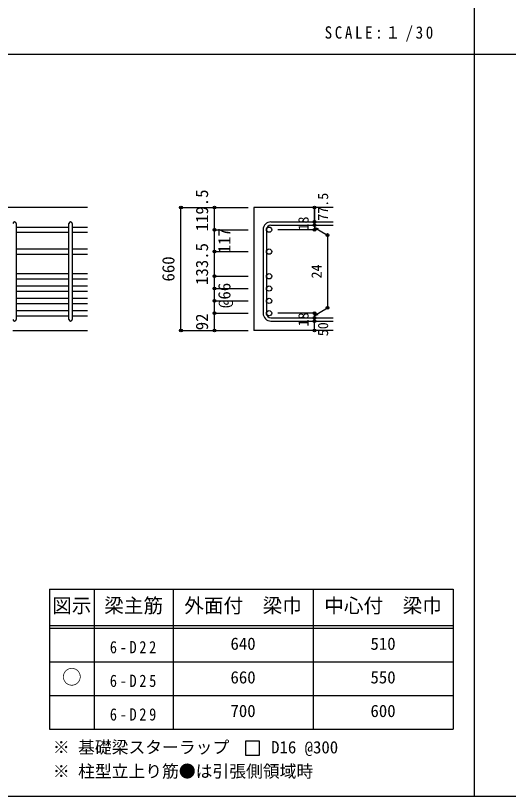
# Model space of a CAD drawing. Units: millimetres at full size, sheet at 1:30, with parts at other scales. Extents: x -5973 to 5954, y -4195 to 4201.
# Drawn here: x -3582 to -942, y -4195 to -15 of the extents above; entities that cross this region are included whole.
import ezdxf
from ezdxf.enums import TextEntityAlignment as Align

# ---------------------------------------------------------------- set-up
doc = ezdxf.new("R2010")
doc.units = ezdxf.units.MM
doc.header["$LTSCALE"] = 30
doc.header["$PDMODE"] = 32
doc.header["$PDSIZE"] = 15
for name, color, linetype in [('0-1_躯体線', 2, 'Continuous'), ('0-5_基礎梁筋', 7, 'Continuous'), ('0-6_スタラップ筋', 7, 'Continuous'), ('0-D_寸法', 4, 'Continuous'), ('6-7_文字', 7, 'Continuous'), ('6-E_枠', 7, 'Continuous'), ('F-0_枠', 6, 'Continuous')]:
    doc.layers.add(name, color=color, linetype=linetype)
doc.styles.add('ＭＳ ゴシック', font='')
doc.styles.get('ＭＳ ゴシック').set_extended_font_data('MS Gothic')

msp = doc.modelspace()

# ---------------------------------------------------------------- linework, layer by layer
at = {"layer": '0-1_躯体線'}
for p, q in [((-3195.8, -1042.16), (-4995.8, -1042.16)), ((-1880.8, -1042.16), (-2305.8, -1042.16)), ((-2305.8, -1042.16), (-2305.8, -1700.66)), ((-3595.8, -1700.66), (-3195.8, -1700.66)), ((-1880.8, -1700.66), (-2305.8, -1700.66))]:
    msp.add_line(p, q, dxfattribs=at)
at = {"layer": '0-5_基礎梁筋'}
for p, q in [((-3577.8, -1147.36), (-3295.8, -1147.36)), ((-3277.8, -1147.36), (-3195.8, -1147.36)), ((-3577.8, -1175.36), (-3295.8, -1175.36)), ((-3277.8, -1175.36), (-3195.8, -1175.36)), ((-3577.8, -1264.66), (-3295.8, -1264.66)), ((-3577.8, -1292.66), (-3295.8, -1292.66)), ((-3277.8, -1264.66), (-3195.8, -1264.66)), ((-3277.8, -1292.66), (-3195.8, -1292.66)), ((-3577.8, -1396.66), (-3295.8, -1396.66)), ((-3277.8, -1396.66), (-3195.8, -1396.66)), ((-3577.8, -1424.66), (-3295.8, -1424.66)), ((-3577.8, -1462.66), (-3295.8, -1462.66)), ((-3277.8, -1424.66), (-3195.8, -1424.66)), ((-3277.8, -1462.66), (-3195.8, -1462.66)), ((-3577.8, -1490.66), (-3295.8, -1490.66)), ((-3277.8, -1490.66), (-3195.8, -1490.66)), ((-3577.8, -1528.66), (-3295.8, -1528.66)), ((-3277.8, -1528.66), (-3195.8, -1528.66)), ((-3577.8, -1556.66), (-3295.8, -1556.66)), ((-3277.8, -1556.66), (-3195.8, -1556.66)), ((-3577.8, -1594.66), (-3295.8, -1594.66)), ((-3577.8, -1622.66), (-3295.8, -1622.66)), ((-3277.8, -1594.66), (-3195.8, -1594.66)), ((-3277.8, -1622.66), (-3195.8, -1622.66))]:
    msp.add_line(p, q, dxfattribs=at)
at = {"layer": '0-5_基礎梁筋', "color": 3}
for centre in [(-2223.8, -1161.36), (-2223.8, -1278.66), (-2223.8, -1410.66), (-2223.8, -1476.66), (-2223.8, -1542.66), (-2223.8, -1608.66)]:
    msp.add_circle(centre, 14, dxfattribs=at)
at = {"layer": '0-6_スタラップ筋'}
for p, q in [((-3577.8, -1128.36), (-3577.8, -1641.66)), ((-3295.8, -1641.66), (-3295.8, -1128.36)), ((-3277.8, -1128.36), (-3277.8, -1641.66)), ((-2213.8, -1119.36), (-1880.8, -1119.36)), ((-2255.8, -1161.36), (-2255.8, -1608.66)), ((-2237.8, -1161.36), (-2237.8, -1608.66)), ((-2213.8, -1137.36), (-1880.8, -1137.36)), ((-2213.8, -1632.66), (-1880.8, -1632.66)), ((-2213.8, -1650.66), (-1880.8, -1650.66))]:
    msp.add_line(p, q, dxfattribs=at)
for centre, radius, start, end in [((-3586.8, -1128.36), 9, 0, 180), ((-3286.8, -1128.36), 9, 0, 180), ((-2213.8, -1161.36), 42, 90, 180), ((-2213.8, -1161.36), 24, 90, 180), ((-2213.8, -1608.66), 42, 180, 270), ((-2213.8, -1608.66), 24, 180, 270), ((-3586.8, -1641.66), 9, 180, 0), ((-3286.8, -1641.66), 9, 180, 0)]:
    msp.add_arc(centre, radius, start, end, dxfattribs=at)
at = {"layer": '0-D_寸法'}
for p, q in [((-2695.8, -1042.16), (-2515.8, -1042.16)), ((-2695.8, -1700.66), (-2695.8, -1042.16)), ((-2515.8, -1161.36), (-2515.8, -1042.16)), ((-2515.8, -1042.16), (-2335.8, -1042.16)), ((-1980.8, -1119.36), (-1980.8, -1042.16)), ((-1980.8, -1042.16), (-1980.8, -1119.36)), ((-1980.8, -1137.36), (-1980.8, -1119.36)), ((-2515.8, -1278.66), (-2515.8, -1161.36)), ((-2515.8, -1161.36), (-2335.8, -1161.36)), ((-1980.8, -1161.36), (-2176.89, -1161.36)), ((-1980.8, -1137.36), (-1980.8, -1161.36)), ((-1980.8, -1149.36), (-1910.74, -1189.81)), ((-1980.8, -1149.36), (-1961.48, -1154.54)), ((-1910.74, -1189.81), (-1910.74, -1580.21)), ((-2515.8, -1410.66), (-2515.8, -1278.66)), ((-2515.8, -1278.66), (-2335.8, -1278.66)), ((-2515.8, -1410.66), (-2335.8, -1410.66)), ((-2515.8, -1608.66), (-2515.8, -1410.66)), ((-2515.8, -1476.66), (-2335.8, -1476.66)), ((-2515.8, -1542.66), (-2335.8, -1542.66)), ((-1980.8, -1620.66), (-1910.74, -1580.21)), ((-2515.8, -1700.66), (-2515.8, -1608.66)), ((-2515.8, -1608.66), (-2335.8, -1608.66)), ((-1980.8, -1608.66), (-2176.89, -1608.66)), ((-1980.8, -1632.66), (-1980.8, -1608.66)), ((-1980.8, -1620.66), (-1961.48, -1615.49)), ((-1980.8, -1650.66), (-1980.8, -1632.66)), ((-1980.8, -1700.66), (-1980.8, -1650.66)), ((-2695.8, -1700.66), (-2515.8, -1700.66)), ((-2515.8, -1700.66), (-2335.8, -1700.66))]:
    msp.add_line(p, q, dxfattribs=at)
for centre, radius in [((-2695.8, -1042.16), 7.2), ((-2695.8, -1042.16), 6.4), ((-2695.8, -1042.16), 5.6), ((-2695.8, -1042.16), 4.8), ((-2695.8, -1042.16), 4), ((-2695.8, -1042.16), 3.2), ((-2695.8, -1042.16), 2.4), ((-2695.8, -1042.16), 1.6), ((-2695.8, -1042.16), 0.8), ((-2515.8, -1042.16), 7.2), ((-2515.8, -1042.16), 6.4), ((-2515.8, -1042.16), 5.6), ((-2515.8, -1042.16), 4.8), ((-2515.8, -1042.16), 4), ((-2515.8, -1042.16), 3.2), ((-2515.8, -1042.16), 2.4), ((-2515.8, -1042.16), 1.6), ((-2515.8, -1042.16), 0.8), ((-1980.8, -1042.16), 4), ((-1980.8, -1042.16), 3.6), ((-1980.8, -1042.16), 3.2), ((-1980.8, -1042.16), 2.8), ((-1980.8, -1042.16), 2.4), ((-1980.8, -1042.16), 2), ((-1980.8, -1042.16), 1.6), ((-1980.8, -1042.16), 1.2), ((-1980.8, -1042.16), 0.8), ((-1980.8, -1042.16), 0.4), ((-1980.8, -1119.36), 4), ((-1980.8, -1119.36), 3.6), ((-1980.8, -1119.36), 3.2), ((-1980.8, -1119.36), 2.8), ((-1980.8, -1119.36), 2.4), ((-1980.8, -1119.36), 2), ((-1980.8, -1119.36), 1.6), ((-1980.8, -1119.36), 1.2), ((-1980.8, -1119.36), 0.8), ((-1980.8, -1119.36), 0.4), ((-2515.8, -1161.36), 7.2), ((-2515.8, -1161.36), 6.4), ((-2515.8, -1161.36), 5.6), ((-2515.8, -1161.36), 4.8), ((-2515.8, -1161.36), 4), ((-2515.8, -1161.36), 3.2), ((-2515.8, -1161.36), 2.4), ((-2515.8, -1161.36), 1.6), ((-2515.8, -1161.36), 0.8), ((-1980.8, -1137.36), 4), ((-1980.8, -1161.36), 4), ((-1980.8, -1137.36), 3.6), ((-1980.8, -1161.36), 3.6), ((-1980.8, -1137.36), 3.2), ((-1980.8, -1161.36), 3.2), ((-1980.8, -1137.36), 2.8), ((-1980.8, -1161.36), 2.8), ((-1980.8, -1137.36), 2.4), ((-1980.8, -1161.36), 2.4), ((-1980.8, -1137.36), 2), ((-1980.8, -1161.36), 2), ((-1980.8, -1137.36), 1.6), ((-1980.8, -1161.36), 1.6), ((-1980.8, -1137.36), 1.2), ((-1980.8, -1161.36), 1.2), ((-1980.8, -1137.36), 0.8), ((-1980.8, -1161.36), 0.8), ((-1980.8, -1137.36), 0.4), ((-1980.8, -1161.36), 0.4), ((-1910.74, -1189.81), 4), ((-1910.74, -1189.81), 3.6), ((-1910.74, -1189.81), 3.2), ((-1910.74, -1189.81), 2.8), ((-1910.74, -1189.81), 2.4), ((-1910.74, -1189.81), 2), ((-1910.74, -1189.81), 1.6), ((-1910.74, -1189.81), 1.2), ((-1910.74, -1189.81), 0.8), ((-1910.74, -1189.81), 0.4), ((-2515.8, -1278.66), 7.2), ((-2515.8, -1278.66), 6.4), ((-2515.8, -1278.66), 5.6), ((-2515.8, -1278.66), 4.8), ((-2515.8, -1278.66), 4), ((-2515.8, -1278.66), 3.2), ((-2515.8, -1278.66), 2.4), ((-2515.8, -1278.66), 1.6), ((-2515.8, -1278.66), 0.8), ((-2515.8, -1410.66), 7.2), ((-2515.8, -1410.66), 6.4), ((-2515.8, -1410.66), 5.6), ((-2515.8, -1410.66), 4.8), ((-2515.8, -1410.66), 4), ((-2515.8, -1410.66), 3.2), ((-2515.8, -1410.66), 2.4), ((-2515.8, -1410.66), 1.6), ((-2515.8, -1410.66), 0.8), ((-2515.8, -1476.66), 7.2), ((-2515.8, -1476.66), 6.4), ((-2515.8, -1476.66), 5.6), ((-2515.8, -1476.66), 4.8), ((-2515.8, -1476.66), 4), ((-2515.8, -1476.66), 3.2), ((-2515.8, -1476.66), 2.4), ((-2515.8, -1476.66), 1.6), ((-2515.8, -1476.66), 0.8), ((-2515.8, -1542.66), 7.2), ((-2515.8, -1542.66), 6.4), ((-2515.8, -1542.66), 5.6), ((-2515.8, -1542.66), 4.8), ((-2515.8, -1542.66), 4), ((-2515.8, -1542.66), 3.2), ((-2515.8, -1542.66), 2.4), ((-2515.8, -1542.66), 1.6), ((-2515.8, -1542.66), 0.8), ((-1910.74, -1580.21), 4), ((-1910.74, -1580.21), 3.6), ((-1910.74, -1580.21), 3.2), ((-1910.74, -1580.21), 2.8), ((-1910.74, -1580.21), 2.4), ((-1910.74, -1580.21), 2), ((-1910.74, -1580.21), 1.6), ((-1910.74, -1580.21), 1.2), ((-1910.74, -1580.21), 0.8), ((-1910.74, -1580.21), 0.4), ((-2515.8, -1608.66), 7.2), ((-2515.8, -1608.66), 6.4), ((-2515.8, -1608.66), 5.6), ((-2515.8, -1608.66), 4.8), ((-2515.8, -1608.66), 4), ((-2515.8, -1608.66), 3.2), ((-2515.8, -1608.66), 2.4), ((-2515.8, -1608.66), 1.6), ((-2515.8, -1608.66), 0.8), ((-1980.8, -1608.66), 4), ((-1980.8, -1632.66), 4), ((-1980.8, -1608.66), 3.6), ((-1980.8, -1632.66), 3.6), ((-1980.8, -1608.66), 3.2), ((-1980.8, -1632.66), 3.2), ((-1980.8, -1608.66), 2.8), ((-1980.8, -1632.66), 2.8), ((-1980.8, -1608.66), 2.4), ((-1980.8, -1608.66), 2), ((-1980.8, -1608.66), 1.6), ((-1980.8, -1608.66), 1.2), ((-1980.8, -1608.66), 0.8), ((-1980.8, -1608.66), 0.4), ((-1980.8, -1650.66), 4), ((-1980.8, -1650.66), 3.6), ((-1980.8, -1650.66), 3.2), ((-1980.8, -1650.66), 2.8), ((-1980.8, -1632.66), 2.4), ((-1980.8, -1650.66), 2.4), ((-1980.8, -1632.66), 2), ((-1980.8, -1650.66), 2), ((-1980.8, -1632.66), 1.6), ((-1980.8, -1650.66), 1.6), ((-1980.8, -1632.66), 1.2), ((-1980.8, -1650.66), 1.2), ((-1980.8, -1632.66), 0.8), ((-1980.8, -1650.66), 0.8), ((-1980.8, -1632.66), 0.4), ((-1980.8, -1650.66), 0.4), ((-2695.8, -1700.66), 7.2), ((-2695.8, -1700.66), 6.4), ((-2695.8, -1700.66), 5.6), ((-2695.8, -1700.66), 4.8), ((-2695.8, -1700.66), 4), ((-2695.8, -1700.66), 3.2), ((-2695.8, -1700.66), 2.4), ((-2695.8, -1700.66), 1.6), ((-2695.8, -1700.66), 0.8), ((-2515.8, -1700.66), 7.2), ((-2515.8, -1700.66), 6.4), ((-2515.8, -1700.66), 5.6), ((-2515.8, -1700.66), 4.8), ((-2515.8, -1700.66), 4), ((-2515.8, -1700.66), 3.2), ((-2515.8, -1700.66), 2.4), ((-2515.8, -1700.66), 1.6), ((-2515.8, -1700.66), 0.8), ((-1980.8, -1700.66), 4), ((-1980.8, -1700.66), 3.6), ((-1980.8, -1700.66), 3.2), ((-1980.8, -1700.66), 2.8), ((-1980.8, -1700.66), 2.4), ((-1980.8, -1700.66), 2), ((-1980.8, -1700.66), 1.6), ((-1980.8, -1700.66), 1.2), ((-1980.8, -1700.66), 0.8), ((-1980.8, -1700.66), 0.4)]:
    msp.add_circle(centre, radius, dxfattribs=at)
at = {"layer": '0-D_寸法', "color": 7}
for p in [(-2695.8, -1042.16), (-2695.8, -1042.16), (-2515.8, -1042.16), (-2515.8, -1042.16), (-1980.8, -1042.16), (-1980.8, -1119.36), (-2515.8, -1161.36), (-2515.8, -1161.36), (-1980.8, -1137.36), (-1980.8, -1161.36), (-1910.74, -1189.81), (-2515.8, -1278.66), (-2515.8, -1278.66), (-2515.8, -1410.66), (-2515.8, -1410.66), (-2515.8, -1476.66), (-2515.8, -1476.66), (-2515.8, -1542.66), (-2515.8, -1542.66), (-1910.74, -1580.21), (-2515.8, -1608.66), (-2515.8, -1608.66), (-1980.8, -1608.66), (-1980.8, -1608.66), (-1980.8, -1632.66), (-1980.8, -1650.66), (-2695.8, -1700.66), (-2695.8, -1700.66), (-2515.8, -1700.66), (-1980.8, -1700.66)]:
    msp.add_point(p, dxfattribs=at)
at = {"layer": '6-7_文字'}
msp.add_lwpolyline([(-2350.02, -3974.75), (-2275.02, -3974.75), (-2275.02, -3899.75), (-2350.02, -3899.75)], close=True, dxfattribs=at)
at = {"layer": '6-E_枠', "color": 3}
for p, q in [((-3400.52, -3085.43), (-3400.52, -3835.43)), ((-3400.52, -3085.43), (-1238, -3085.43)), ((-1238, -3085.43), (-1238, -3835.43)), ((-3400.52, -3835.43), (-1238, -3835.43))]:
    msp.add_line(p, q, dxfattribs=at)
at = {"layer": '6-E_枠'}
for p, q in [((-3160.52, -3085.43), (-3160.52, -3835.43)), ((-2738, -3085.43), (-2738, -3835.43)), ((-1988, -3085.43), (-1988, -3835.43)), ((-3400.52, -3280.43), (-1238, -3280.43)), ((-3400.52, -3295.43), (-1238, -3295.43)), ((-3400.52, -3475.43), (-1238, -3475.43)), ((-3400.52, -3655.43), (-1238, -3655.43))]:
    msp.add_line(p, q, dxfattribs=at)
at = {"layer": 'F-0_枠', "color": 2}
for p, q in [((-1124.64, 4201.15), (-1124.64, -4195.24)), ((-5972.88, -222.05), (3723.6, -222.05))]:
    msp.add_line(p, q, dxfattribs=at)
at = {"layer": 'F-0_枠'}
msp.add_line((5954.1, -4195.24), (-5972.88, -4195.24), dxfattribs=at)

# ---------------------------------------------------------------- texts
at = {"layer": '0-D_寸法', "style": 'ＭＳ ゴシック'}
for s, height, p in [('119.5', 65.98, (-2530.45, -1170.37)), ('77.5', 54.99, (-1890.8, -1113.36)), ('18', 54.99, (-1995.8, -1165.86)), ('117', 65.98, (-2410.8, -1287.51)), ('133.5', 65.98, (-2530.8, -1457.16)), ('660', 65.98, (-2710.8, -1438.91)), ('24', 54.99, (-1925.74, -1422.51)), ('@66', 65.98, (-2410.73, -1580.35)), ('92', 65.98, (-2530.8, -1699.66)), ('18', 54.99, (-1995.8, -1679.16)), ('50', 54.99, (-1890.8, -1731.66))]:
    msp.add_text(s, height=height, rotation=90, dxfattribs=at).set_placement(p, align=Align.BOTTOM_LEFT)
at = {"layer": '6-7_文字', "color": 2, "style": 'ＭＳ ゴシック'}
for s, p in [('図示', (-3385.52, -3235.43)), ('梁主筋', (-3106.76, -3235.43)), ('外面付\u3000梁巾', (-2678, -3235.43)), ('中心付\u3000梁巾', (-1928, -3235.43)), ('○', (-3333.02, -3617.93))]:
    msp.add_text(s, height=76.98, dxfattribs=at).set_placement(p, align=Align.BOTTOM_LEFT)
at = {"layer": '6-7_文字', "style": 'ＭＳ ゴシック'}
for s, p in [('640', (-2430.5, -3430.43)), ('510', (-1680.5, -3430.43)), ('660', (-2430.5, -3610.43)), ('550', (-1680.5, -3610.43)), ('700', (-2430.5, -3790.43)), ('600', (-1680.5, -3790.43)), ('※ 基礎梁スターラップ     D16 @300', (-3381.96, -3985.01)), ('※ 柱型立上り筋●は引張側領域時', (-3381.96, -4113.51))]:
    msp.add_text(s, height=65.98, dxfattribs=at).set_placement(p, align=Align.BOTTOM_LEFT)
at = {"layer": '6-7_文字', "color": 2, "insert": (-1925.98, -154.55), "char_height": 65.98, "attachment_point": 7, "style": 'ＭＳ ゴシック'}
msp.add_mtext('\\T1.34;\\W0.9;SCALE:１/30', dxfattribs=at)
at = {"layer": '6-7_文字', "char_height": 65.98, "attachment_point": 7, "style": 'ＭＳ ゴシック'}
for s, insert in [('\\T1.38;\\W0.85;6-D22', (-3076.76, -3430.43)), ('\\T1.38;\\W0.85;6-D25', (-3076.76, -3610.43)), ('\\T1.38;\\W0.85;6-D29', (-3076.76, -3790.43))]:
    msp.add_mtext(s, dxfattribs=dict(at, insert=insert))

doc.saveas('drawing.dxf')
